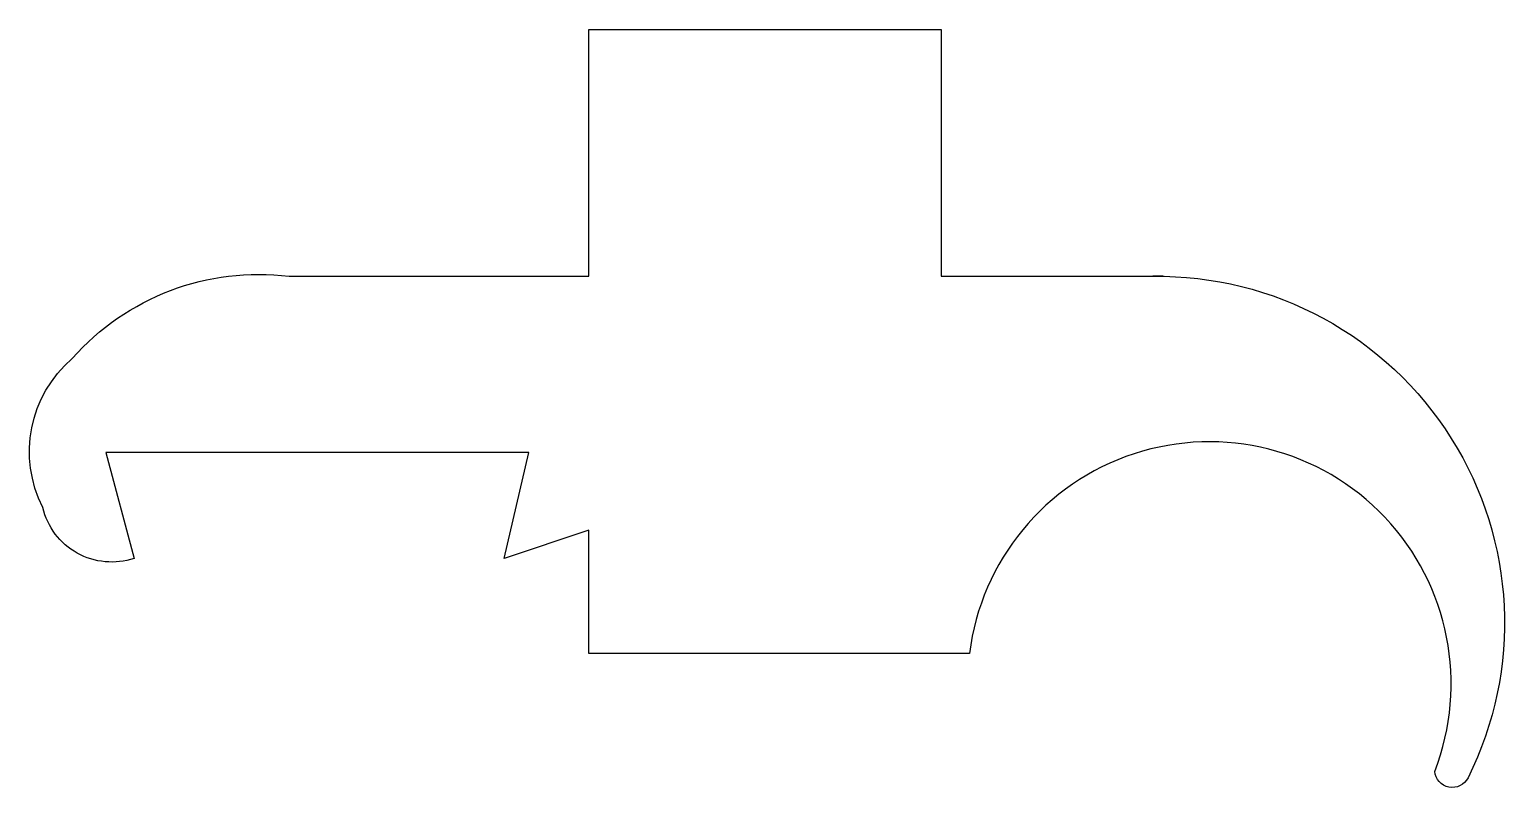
# Model space of a CAD drawing. Extents: x 354.3 to 417.1, y 201.3 to 233.5.
import ezdxf

# ---------------------------------------------------------------- set-up
doc = ezdxf.new("R2010")
doc.units = 0
doc.layers.get('0').update_dxf_attribs({"linetype": 'CONTINUOUS'})

msp = doc.modelspace()

# ---------------------------------------------------------------- linework, layer by layer
at = {"color": 0}
msp.add_lwpolyline([(402.101, 223.023, -0.562137), (415.517, 201.689, -0.75834), (414.098, 201.961, 1.131663), (394.301, 206.973), (378.101, 206.973), (378.101, 212.223), (374.501, 211.023), (375.551, 215.523), (357.551, 215.523), (358.751, 211.023, -0.441753), (354.872, 213.18, -0.345386), (356.124, 219.526, -0.247893), (365.351, 223.023), (378.101, 223.023), (378.101, 233.523), (393.101, 233.523), (393.101, 223.023), (402.537, 223.023)], format="xyb", close=True, dxfattribs=at)

doc.saveas('drawing.dxf')
